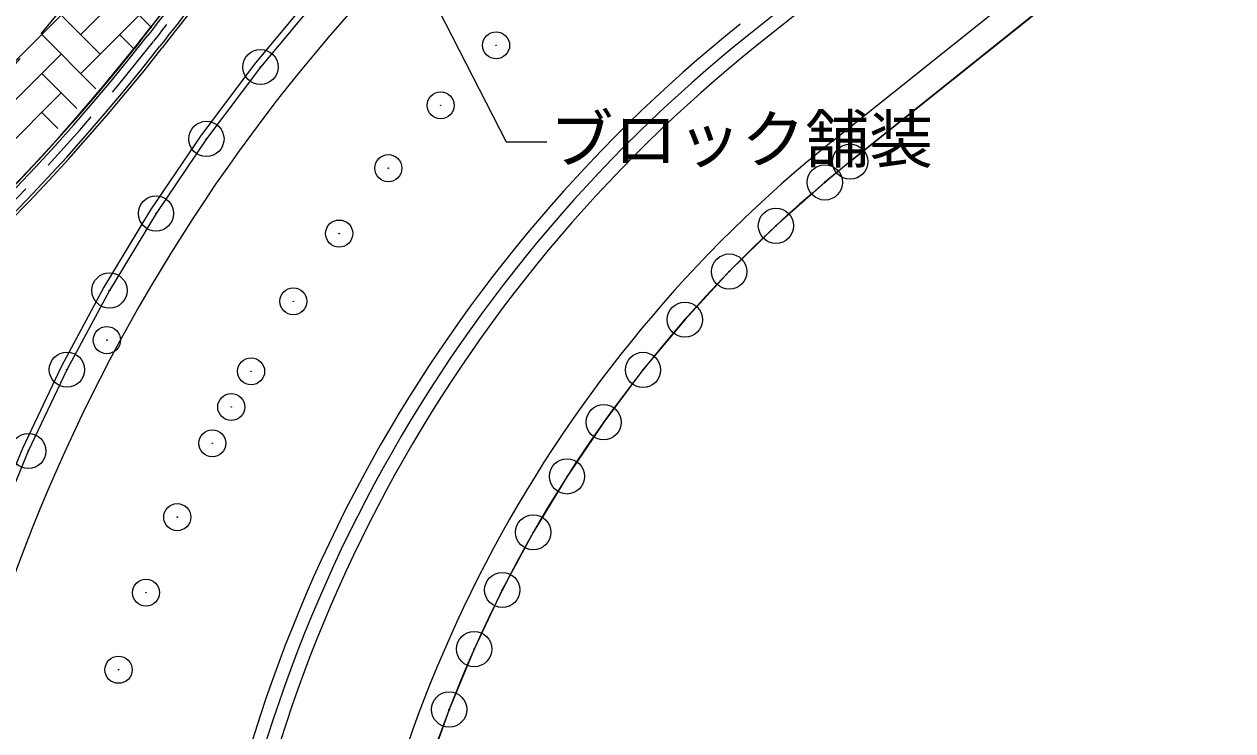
# Model space of a CAD drawing. Units: millimetres on the paper. Extents: x -203 to 197, y -122 to 155.
# Drawn here: x -52.37 to -15.17, y -89.3 to -67.56 of the extents above; entities that cross this region are included whole.
import ezdxf
from ezdxf.enums import TextEntityAlignment as Align

# ---------------------------------------------------------------- set-up
doc = ezdxf.new("R2010")
doc.units = ezdxf.units.MM
doc.linetypes.add('CHAIN2', pattern=[12, 9, -1, 1, -1])
doc.linetypes.add('DASHED2', pattern=[3, 2, -1])
for name, color, linetype in [('0-1_S-街区', 7, 'Continuous'), ('0-3_S-道路計画', 7, 'Continuous'), ('0-6_D-STR-1-計線1_計画', 7, 'Continuous'), ('0-A_D-STR-BMK-CLINE', 7, 'CHAIN2'), ('0-D_D-STR-2-計線2_補助', 7, 'Continuous'), ('0-E_D-STR-5-1排水', 7, 'Continuous'), ('1-0_D-DCR-2-ハッチ', 7, 'Continuous'), ('1-4_D-STR-5-2排水-ＣＬ', 7, 'DASHED2'), ('1-5_D-STR-HTXT-舗装', 7, 'Continuous')]:
    doc.layers.add(name, color=color, linetype=linetype)
doc.styles.add('ＭＳ ゴシック', font='')
doc.styles.get('ＭＳ ゴシック').set_extended_font_data('MS Gothic')

msp = doc.modelspace()

# ---------------------------------------------------------------- linework, layer by layer
at = {"layer": '0-1_S-街区'}
for points in [[(102.277, 50.763), (-36.314, -60.074), (-37.396, -60.939), (-39.468, -62.775), (-41.446, -64.713), (-43.324, -66.748), (-45.097, -68.875), (-46.761, -71.088), (-48.311, -73.383), (-49.744, -75.752), (-51.055, -78.191), (-52.243, -80.693), (-53.303, -83.251), (-54.233, -85.859), (-55.031, -88.511), (-55.694, -91.199), (-56.221, -93.917), (-56.386, -95.08), (-62.921, -100.25), (-125.809, -94.522), (-131.143, -88.119), (-121.975, 12.533)], [(36.435, -21.101), (-26.946, -71.788), (-27.724, -72.427), (-29.231, -73.762), (-30.669, -75.171), (-32.034, -76.651), (-33.323, -78.197), (-34.533, -79.806), (-35.66, -81.474), (-36.702, -83.197), (-37.655, -84.97), (-38.519, -86.789), (-39.289, -88.649), (-39.965, -90.545), (-40.545, -92.473), (-41.028, -94.428), (-41.411, -96.404), (-41.694, -98.397), (-41.798, -99.399), (-42.075, -102.436), (-37.808, -107.559)]]:
    msp.add_lwpolyline(points, dxfattribs=at)
for centre, radius in [((-37.845, -68.207), 0.417), ((-45.097, -68.875), 0.542), ((-37.845, -68.207), 0.0083), ((-45.097, -68.875), 0.0108), ((-39.552, -70.056), 0.417), ((-39.552, -70.056), 0.0083), ((-46.761, -71.088), 0.542), ((-46.761, -71.088), 0.0108), ((-26.946, -71.788), 0.542), ((-41.163, -71.989), 0.417), ((-26.946, -71.788), 0.0108), ((-41.163, -71.989), 0.0083), ((-27.724, -72.427), 0.542), ((-27.724, -72.427), 0.0108), ((-48.311, -73.383), 0.542), ((-29.231, -73.762), 0.542), ((-48.311, -73.383), 0.0108), ((-42.675, -74.001), 0.417), ((-42.675, -74.001), 0.0083), ((-29.231, -73.762), 0.0108), ((-30.669, -75.171), 0.542), ((-49.744, -75.752), 0.542), ((-30.669, -75.171), 0.0108), ((-49.744, -75.752), 0.0108), ((-44.084, -76.086), 0.417), ((-44.084, -76.086), 0.0083), ((-32.034, -76.651), 0.542), ((-49.825, -77.281), 0.417), ((-32.034, -76.651), 0.0108), ((-49.825, -77.281), 0.0083), ((-51.055, -78.191), 0.542), ((-33.323, -78.197), 0.542), ((-45.386, -78.24), 0.417), ((-51.055, -78.191), 0.0108), ((-45.386, -78.24), 0.0083), ((-33.323, -78.197), 0.0108), ((-45.996, -79.34), 0.417), ((-45.996, -79.34), 0.0083), ((-34.533, -79.806), 0.542), ((-34.533, -79.806), 0.0108), ((-52.243, -80.693), 0.542), ((-46.578, -80.456), 0.417), ((-52.243, -80.693), 0.0108), ((-46.578, -80.456), 0.0083), ((-35.66, -81.474), 0.542), ((-35.66, -81.474), 0.0108), ((-47.658, -82.729), 0.417), ((-47.658, -82.729), 0.0083), ((-36.702, -83.197), 0.542), ((-36.702, -83.197), 0.0108), ((-37.655, -84.97), 0.542), ((-48.621, -85.054), 0.417), ((-48.621, -85.054), 0.0083), ((-37.655, -84.97), 0.0108), ((-38.519, -86.789), 0.542), ((-49.466, -87.425), 0.417), ((-38.519, -86.789), 0.0108), ((-49.466, -87.425), 0.0083), ((-39.289, -88.649), 0.542), ((-39.289, -88.649), 0.0108)]:
    msp.add_circle(centre, radius, dxfattribs=at)
at = {"layer": '0-3_S-道路計画'}
for p, q in [((31.674, -18.505), (-30.068, -67.883)), ((31.935, -18.831), (-29.807, -68.208)), ((-26.946, -71.788), (33.832, -23.182)), ((-27.466, -71.138), (28.424, -26.44))]:
    msp.add_line(p, q, dxfattribs=at)
msp.add_lwpolyline([(-36.314, -60.074), (-37.396, -60.939), (-39.468, -62.775), (-41.446, -64.713), (-43.324, -66.748), (-45.097, -68.875), (-46.761, -71.088), (-48.311, -73.383), (-49.744, -75.752), (-51.055, -78.191), (-52.243, -80.693), (-53.303, -83.251), (-54.233, -85.859), (-55.031, -88.511), (-55.694, -91.199), (-56.221, -93.917), (-56.386, -95.08)], dxfattribs=at)
for radius, end in [(53.986, 171.8352), (45.419, 174.7947), (45.002, 174.7947), (44.586, 174.7947), (40.836, 174.7947), (40.002, 174.7947)]:
    msp.add_arc((-1.961, -103.028), radius, 128.6507, end, dxfattribs=at)
at = {"layer": '0-6_D-STR-1-計線1_計画'}
msp.add_lwpolyline([(-36.314, -60.074), (-37.396, -60.939), (-39.468, -62.775), (-41.446, -64.713), (-43.324, -66.748), (-45.097, -68.875), (-46.761, -71.088), (-48.311, -73.383), (-49.744, -75.752), (-51.055, -78.191), (-52.243, -80.693), (-53.303, -83.251), (-54.233, -85.859), (-55.031, -88.511), (-55.694, -91.199), (-56.221, -93.917), (-56.386, -95.08)], dxfattribs=at)
for centre, radius, start, end in [((-2.296, -103.293), 58.333, 128.65065, 142.29348), ((-96.575, -30.409), 60.833, 269.50982, 322.29348)]:
    msp.add_arc(centre, radius, start, end, dxfattribs=at)
at = {"layer": '0-A_D-STR-BMK-CLINE'}
msp.add_arc((-96.575, -30.409), 58.333, 237.56668, 321.98064, dxfattribs=at)
at = {"layer": '0-D_D-STR-2-計線2_補助'}
msp.add_lwpolyline([(-5.366, -35.067), (-36.439, -59.918), (-37.524, -60.786), (-39.605, -62.628), (-41.59, -64.573), (-43.474, -66.616), (-45.254, -68.751), (-46.923, -70.972), (-48.479, -73.275), (-49.917, -75.653), (-51.234, -78.101), (-52.426, -80.611), (-53.49, -83.179), (-54.423, -85.796), (-55.224, -88.458), (-55.889, -91.156), (-56.418, -93.884), (-56.573, -94.972), (-62.983, -100.044), (-97.411, -96.908), (-96.954, -91.896)], dxfattribs=at)
at = {"layer": '0-E_D-STR-5-1排水'}
for centre, radius, start, end in [((-0.811, -104.542), 60.273, 139.04891, 142.53285), ((-0.807, -104.546), 60.195, 139.0504, 142.53336), ((-0.781, -104.567), 59.729, 139.05861, 142.53647), ((-0.776, -104.572), 59.653, 139.06016, 142.53696), ((-96.539, -30.452), 60.862, 269.47021, 321.99227), ((-96.539, -30.452), 60.778, 269.47662, 321.99225), ((-96.539, -30.452), 61.445, 269.42583, 321.99237), ((-96.539, -30.452), 61.362, 269.43212, 321.99236)]:
    msp.add_arc(centre, radius, start, end, dxfattribs=at)
at = {"layer": '1-0_D-DCR-2-ハッチ'}
for p, q in [((-50.629, -67.879), (-48.832, -66.083)), ((-50.03, -68.478), (-51.826, -66.682)), ((-48.44, -67.673), (-49.431, -66.682)), ((-53.023, -69.077), (-51.227, -67.281)), ((-50.629, -69.077), (-48.832, -67.281)), ((-50.16, -69.545), (-51.826, -67.879)), ((-48.989, -68.321), (-49.431, -67.879)), ((-53.023, -70.274), (-51.227, -68.478)), ((-50.745, -70.157), (-51.826, -69.077)), ((-53.023, -71.471), (-51.227, -69.675)), ((-51.331, -70.769), (-51.826, -70.274))]:
    msp.add_line(p, q, dxfattribs=at)
for centre, radius, start, end in [((-2.566, -103.036), 57.962, 130.28945, 143.17065), ((-96.586, -30.353), 60.889, 269.52048, 321.45886)]:
    msp.add_arc(centre, radius, start, end, dxfattribs=at)
at = {"layer": '1-4_D-STR-5-2排水-ＣＬ'}
for centre, radius, start, end in [((-0.811, -104.542), 59.94, 139.04891, 142.53435), ((-96.539, -30.452), 61.112, 269.47662, 321.99373)]:
    msp.add_arc(centre, radius, start, end, dxfattribs=at)
at = {"layer": '1-5_D-STR-HTXT-舗装'}
msp.add_lwpolyline([(-44.793, -57.022), (-37.532, -71.173), (-36.282, -71.173)], dxfattribs=at)

# ---------------------------------------------------------------- texts
at = {"layer": '1-5_D-STR-HTXT-舗装', "color": 4, "style": 'ＭＳ ゴシック'}
msp.add_text('ブロック舗装', height=1.442, dxfattribs=at).set_placement((-36.196, -72.249), align=Align.BOTTOM_LEFT)

doc.saveas('drawing.dxf')
